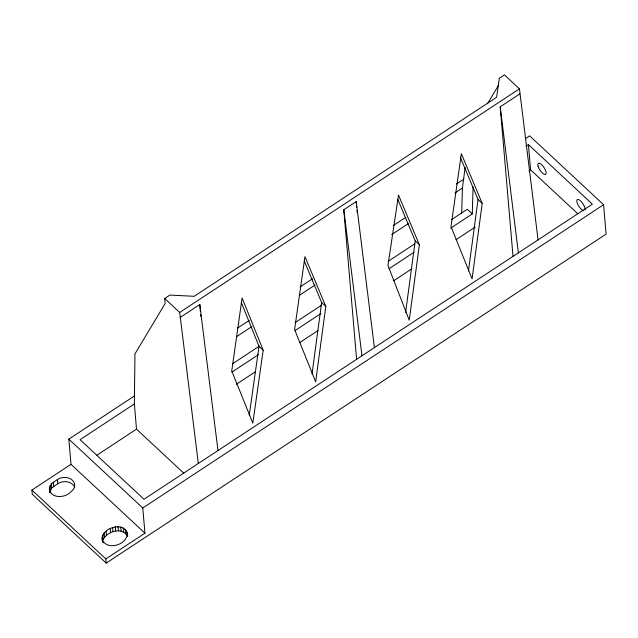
<?xml version="1.0" encoding="UTF-8"?>
<svg xmlns="http://www.w3.org/2000/svg" width="638" height="638" viewBox="0 0 638 638"><rect width="100%" height="100%" fill="white"/><g stroke="black" fill="none" stroke-linecap="round" stroke-linejoin="round"><path stroke-width="0.96" d="M183.752 473.133L136.516 429.143L134.355 403.95L134.969 353.891L165.13 303.536L164.7 298.496L169.883 295.083L194.175 296.303L496.635 97.231L499.275 78.291L504.459 74.885L519.444 88.841L538.065 239.888M461.681 213.244L462.438 188.027L465.15 167.284M450.635 228.173L472.272 213.937L473.077 187.078M312.038 373.996L321.64 302.476L304.19 260.894M325.803 306.352L315.674 381.787L294.596 329.551L304.94 256.635L325.803 306.352L321.64 302.476M405.608 312.405L415.21 240.893L397.761 199.311M419.373 244.769L409.245 320.204L387.952 265.448L398.511 195.053L419.373 244.769L415.21 240.893M468.444 271.046L478.045 199.534L460.221 157.052M482.216 203.41L472.08 278.846L451.01 226.61L461.354 153.694L482.216 203.41L478.045 199.534M249.227 415.33L259.012 346.354L241.268 302.364M263.175 350.23L252.831 423.146L231.754 370.909L242.105 297.994L263.175 350.23L259.012 346.354M49.381 487.871L51.375 483.819L57.436 479.473A10.647 8.238 -4.9 0 1 72.389 480.223A10.647 8.238 -4.9 0 1 70.762 491.882C65.06 498.509 49.501 498.764 49.381 487.871L49.748 492.073L51.734 488.022L57.795 483.676A10.647 8.238 -4.9 0 1 74.782 487.56M103.165 542.906C96.258 528.089 127.967 518.758 127.688 536.574M102.535 541.231C105.493 532.068 120.614 526.43 126.978 535.378L126.619 531.175M487.44 103.819L498.685 85.037M198.306 463.499L179.693 312.453L519.444 88.841M180.123 317.493L199.806 304.541L217.989 450.548M356.61 359.393L343.786 209.774L356.211 201.592L374.402 347.606M513.024 256.452L500.2 106.833L519.874 93.882M525.481 138.59L529.636 135.854L603.58 204.71L606.1 234.106L106.203 563.115L105.844 558.92L144.946 533.185L71.001 464.328L68.84 439.127L134.554 395.879M237.687 327.996L249.33 320.332M300.067 286.94L312.548 278.734M393.231 225.629L405.704 217.422M456.441 184.031L463.93 179.103M134.355 403.95L80.053 439.686L144.005 499.243L592.367 204.152L528.416 144.595L525.951 146.222M236.794 336.529L251.779 326.664M299.238 295.434L315.06 285.019M391.66 234.601L408.312 223.643M454.942 192.955L462.438 188.027M106.203 563.115L32.259 494.259L31.9 490.064L71.001 464.328M232.655 363.692L259.275 346.171M295.051 322.629L321.68 305.108M388.231 261.301L414.86 243.78M451.465 219.687L467.271 209.28L472.272 213.937M97.024 455.141L136.516 429.143M528.934 170.88L530.577 169.796L528.416 144.595M231.825 372.177L258.454 354.656M295.059 330.564L320.85 313.593M389.068 268.694L414.03 252.265M236.395 384.259L255.527 371.667M299.613 342.654L317.915 330.612M393.606 280.792L411.909 268.75M455.995 239.729L475.127 227.136M144.946 533.185L142.784 507.984L603.58 204.71M530.577 169.796L577.813 213.786M164.7 298.496L179.693 312.453M68.84 439.127L142.784 507.984M31.9 490.064L105.844 558.92M103.021 541.231C109.473 550.658 127.441 543.935 127.401 533.216M500.2 106.833L518.383 252.839M343.786 209.774L361.969 355.789M356.211 201.592L356.722 207.541M356.977 210.516L357.152 212.494M199.806 304.541L200.396 311.472M200.651 314.446L200.818 316.424M125.176 529.38L125.542 533.583M123.174 527.961L123.533 532.164M120.742 527.012L121.1 531.215M118.038 526.597L118.405 530.792M115.263 526.741L115.63 530.936M112.599 527.435L112.966 531.637M110.23 528.631L110.589 532.834M106.083 531.358L106.45 535.561M104.169 532.985L104.528 537.188M102.838 534.923L103.197 539.118M102.176 537.036L102.455 541.71M57.436 479.473L57.795 483.676M53.297 482.2L53.656 486.403M51.375 483.819L51.734 488.022M50.043 485.757L50.402 489.96M49.445 490.024L49.66 492.544M583.355 210.692A6.651 2.416 56.6 0 1 577.031 202.461A6.651 2.416 56.6 0 1 580.596 200.914A6.651 2.416 56.6 0 1 585.07 209.95M538.057 166.167A6.651 2.416 56.6 0 0 545.187 174.541A6.651 2.416 56.6 0 0 542.715 165.776A6.651 2.416 56.6 0 0 538.057 166.167"/></g></svg>
